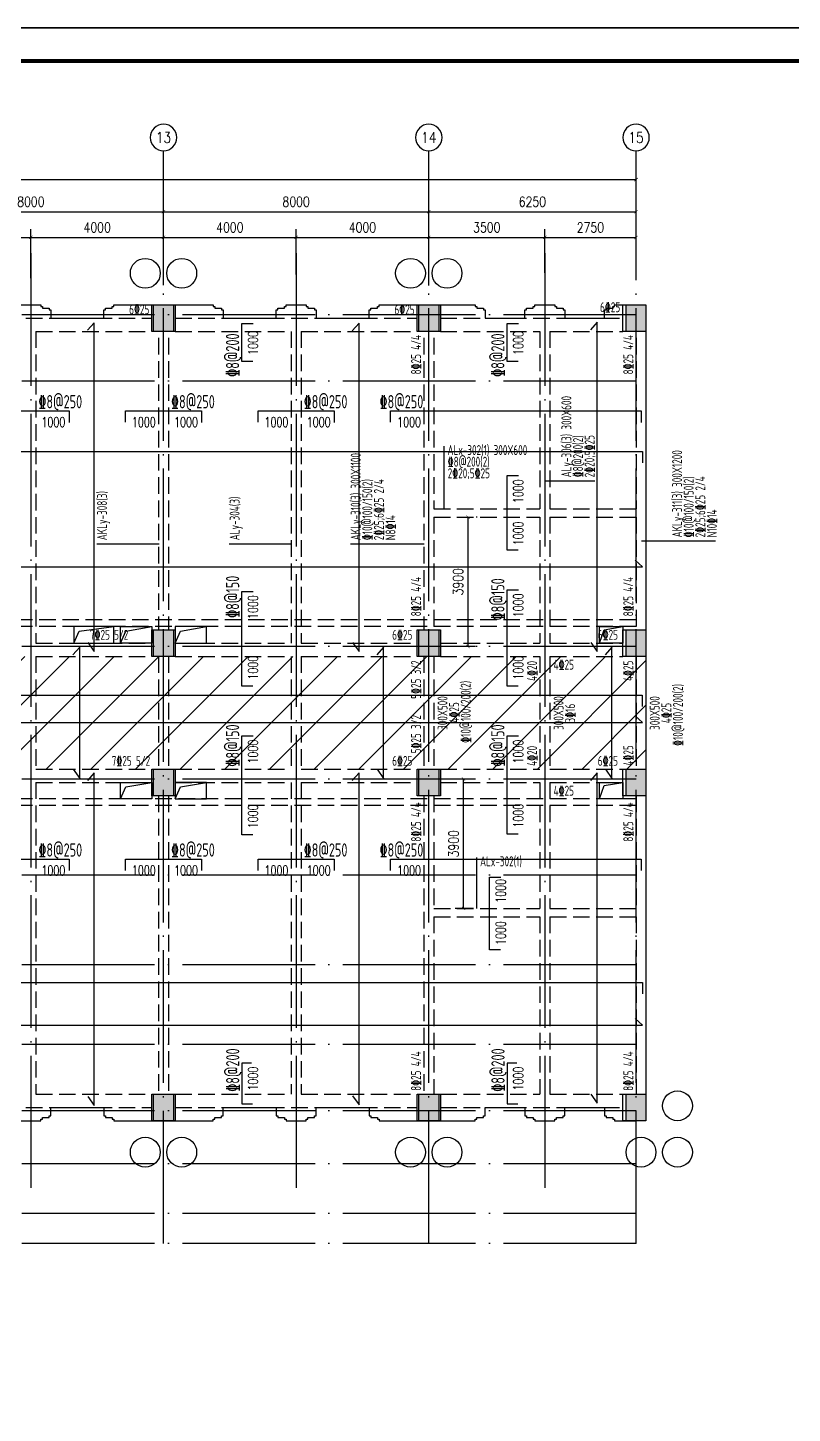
# Model space of a CAD drawing. Header units: millimetres. Extents: x 2998490 to 15040601, y 444546 to 7822218.
# Drawn here: x 14196175 to 14219233, y 7612187 to 7653964 of the extents above; entities that cross this region are included whole.
import ezdxf
from ezdxf.enums import TextEntityAlignment as Align

# ---------------------------------------------------------------- set-up
doc = ezdxf.new("R2010")
doc.units = ezdxf.units.MM
doc.header["$LTSCALE"] = 2000
doc.linetypes.add('DASH', pattern=[0.35, 0.25, -0.1])
doc.linetypes.add('DOTE', pattern=[2.42, 2, -0.2, 0.02, -0.2])
for name, color, linetype in [('3-AXIS', 3, 'Continuous'), ('3-AXIS_TEXT', 7, 'Continuous'), ('3-ban', 84, 'Continuous'), ('3-ban-hatch', 9, 'Continuous'), ('3-ban-rein', 1, 'Continuous'), ('3-ban-TEXT', 7, 'Continuous'), ('3-column-DOWN', 232, 'Continuous'), ('3-COLUMN-UP', 2, 'Continuous'), ('3-dote', 43, 'DOTE'), ('3-HATCH', 8, 'Continuous'), ('3-liang-rein-X', 54, 'Continuous'), ('3-liang-rein-Y', 130, 'Continuous'), ('3-liang-R截面-X', 50, 'Continuous'), ('3-liang-R截面-Y', 70, 'Continuous'), ('3-liang-s-1', 44, 'Continuous'), ('3-liang-xu', 120, 'DASH'), ('3-装饰线脚', 7, 'Continuous'), ('AXIS', 3, 'Continuous'), ('AXIS_TEXT', 7, 'Continuous'), ('图框', 7, 'Continuous')]:
    doc.layers.add(name, color=color, linetype=linetype)
doc.layers.add('3-零部件', color=73, linetype='Continuous', lineweight=5)
doc.styles.add('_TCH_AXIS', font='COMPLEX', dxfattribs={"bigfont": 'GBCBIG'})
doc.styles.add('COMPLEX', font='COMPLEX')
doc.styles.add('DIM_FONT', font='SIMPLEX', dxfattribs={"width": 0.8, "bigfont": 'HZTXT'})
doc.styles.add('TJ1', font='tj-romans1.shx', dxfattribs={"width": 0.8, "bigfont": 'tj-hztxt1.shx'})
doc.styles.add('TSSD_Rein', font='Tssdeng.shx', dxfattribs={"width": 0.7, "bigfont": 'hztxt.shx'})
doc.dimstyles.new('DIMN100', dxfattribs={"dimtxt": 300, "dimasz": 100, "dimexe": 250, "dimexo": 300, "dimgap": 150, "dimtad": 1, "dimdec": 0, "dimzin": 0, "dimdsep": 46, "dimtxsty": 'DIM_FONT', "dimblk": 'ARCHTICK', "dimcen": 0.09, "dimclrt": 7, "dimazin": 2, "dimtfac": 1, "dimtdec": 0, "dimtix": 1, "dimtmove": 2, "dimatfit": 3, "dimldrblk": 'ARCHTICK', "dimfxl": 0, "dimtolj": 1, "dimtzin": 0, "dimarcsym": 0})

# ---------------------------------------------------------------- blocks, each defined once
blk = doc.blocks.new('TJAD_TK_A0')
at = {"layer": '图框'}
for p, q in [((2162, 399.3), (973, 399.3)), ((973, -441.7), (2162, -441.7))]:
    blk.add_line(p, q, dxfattribs=at)
at = {"layer": '图框', "const_width": 1.2}
blk.add_lwpolyline([(2152, -431.7), (2152, 389.3), (998, 389.3), (998, -431.7)], close=True, dxfattribs=at)
blk = doc.blocks.new('_ArchTick')
at = {"color": 0, "linetype": 'ByBlock', "const_width": 0.15}
blk.add_lwpolyline([(-0.5, -0.5), (0.5, 0.5)], dxfattribs=at)
blk = doc.blocks.new('*D450')
at = {"layer": 'AXIS', "color": 0, "lineweight": -2}
for p, q in [((14192270, 7647241), (14192270, 7648667)), ((14200270, 7647241), (14200270, 7648667)), ((14192270, 7648417), (14200270, 7648417))]:
    blk.add_line(p, q, dxfattribs=at)
at = {"layer": 'Defpoints', "color": 0}
for p in [(14200270, 7648417), (14192270, 7646941), (14200270, 7646941)]:
    blk.add_point(p, dxfattribs=at)
at = {"layer": 'AXIS', "color": 0, "lineweight": -2, "xscale": 100, "yscale": 100, "zscale": 100, "rotation": 180}
blk.add_blockref('_ArchTick', (14192270, 7648417), dxfattribs=at)
at = {"layer": 'AXIS', "color": 0, "lineweight": -2, "xscale": 100, "yscale": 100, "zscale": 100}
blk.add_blockref('_ArchTick', (14200270, 7648417), dxfattribs=at)
at = {"layer": 'AXIS', "color": 7, "insert": (14196270, 7648717), "char_height": 300, "attachment_point": 5, "style": 'DIM_FONT'}
blk.add_mtext('\\A1;8000', dxfattribs=at)
blk = doc.blocks.new('*D451')
at = {"layer": 'AXIS', "color": 0, "lineweight": -2}
for p, q in [((14200270, 7647241), (14200270, 7648667)), ((14208270, 7647241), (14208270, 7648667)), ((14200270, 7648417), (14208270, 7648417))]:
    blk.add_line(p, q, dxfattribs=at)
at = {"layer": 'Defpoints', "color": 0}
for p in [(14208270, 7648417), (14200270, 7646941), (14208270, 7646941)]:
    blk.add_point(p, dxfattribs=at)
at = {"layer": 'AXIS', "color": 0, "lineweight": -2, "xscale": 100, "yscale": 100, "zscale": 100, "rotation": 180}
blk.add_blockref('_ArchTick', (14200270, 7648417), dxfattribs=at)
at = {"layer": 'AXIS', "color": 0, "lineweight": -2, "xscale": 100, "yscale": 100, "zscale": 100}
blk.add_blockref('_ArchTick', (14208270, 7648417), dxfattribs=at)
at = {"layer": 'AXIS', "color": 7, "insert": (14204270, 7648717), "char_height": 300, "attachment_point": 5, "style": 'DIM_FONT'}
blk.add_mtext('\\A1;8000', dxfattribs=at)
blk = doc.blocks.new('*D452')
at = {"layer": 'AXIS', "color": 0, "lineweight": -2}
for p, q in [((14208270, 7647241), (14208270, 7648667)), ((14214520, 7647241), (14214520, 7648667)), ((14208270, 7648417), (14214520, 7648417))]:
    blk.add_line(p, q, dxfattribs=at)
at = {"layer": 'Defpoints', "color": 0}
for p in [(14214520, 7648417), (14208270, 7646941), (14214520, 7646941)]:
    blk.add_point(p, dxfattribs=at)
at = {"layer": 'AXIS', "color": 0, "lineweight": -2, "xscale": 100, "yscale": 100, "zscale": 100, "rotation": 180}
blk.add_blockref('_ArchTick', (14208270, 7648417), dxfattribs=at)
at = {"layer": 'AXIS', "color": 0, "lineweight": -2, "xscale": 100, "yscale": 100, "zscale": 100}
blk.add_blockref('_ArchTick', (14214520, 7648417), dxfattribs=at)
at = {"layer": 'AXIS', "color": 7, "insert": (14211395, 7648717), "char_height": 300, "attachment_point": 5, "style": 'DIM_FONT'}
blk.add_mtext('\\A1;6250', dxfattribs=at)
blk = doc.blocks.new('_AXISO')
blk.add_circle((0, 0), 0.5)
at = {"layer": '3-AXIS_TEXT', "style": 'COMPLEX', "width": 1.041667}
blk.add_attdef('A', text='', height=0.56, dxfattribs=at).set_placement((-0.25, -0.28), (0.25, -0.28), align=Align.FIT)
blk = doc.blocks.new('*D453')
at = {"layer": 'AXIS', "color": 0, "lineweight": -2}
for p, q in [((14138270, 7647543), (14138270, 7649632)), ((14138270, 7649382), (14214520, 7649382)), ((14214520, 7647543), (14214520, 7649632))]:
    blk.add_line(p, q, dxfattribs=at)
at = {"layer": 'Defpoints', "color": 0}
for p in [(14214520, 7649382), (14138270, 7647243), (14214520, 7647243)]:
    blk.add_point(p, dxfattribs=at)
at = {"layer": 'AXIS', "color": 0, "lineweight": -2, "xscale": 100, "yscale": 100, "zscale": 100, "rotation": 180}
blk.add_blockref('_ArchTick', (14138270, 7649382), dxfattribs=at)
at = {"layer": 'AXIS', "color": 0, "lineweight": -2, "xscale": 100, "yscale": 100, "zscale": 100}
blk.add_blockref('_ArchTick', (14214520, 7649382), dxfattribs=at)
at = {"layer": 'AXIS', "color": 7, "insert": (14180271, 7649682), "char_height": 300, "attachment_point": 5, "style": 'DIM_FONT'}
blk.add_mtext('\\A1;76250', dxfattribs=at)
blk = doc.blocks.new('*D1145')
at = {"layer": '3-零部件', "color": 0, "lineweight": -2}
for p, q in [((14192270, 7646162), (14192270, 7647890)), ((14192270, 7647640), (14196270, 7647640)), ((14196270, 7646408), (14196270, 7647890))]:
    blk.add_line(p, q, dxfattribs=at)
at = {"layer": 'Defpoints', "color": 0}
for p in [(14196270, 7647640), (14196270, 7646108), (14192270, 7645862)]:
    blk.add_point(p, dxfattribs=at)
at = {"layer": '3-零部件', "color": 0, "lineweight": -2, "xscale": 100, "yscale": 100, "zscale": 100, "rotation": 180}
blk.add_blockref('_ArchTick', (14192270, 7647640), dxfattribs=at)
at = {"layer": '3-零部件', "color": 0, "lineweight": -2, "xscale": 100, "yscale": 100, "zscale": 100}
blk.add_blockref('_ArchTick', (14196270, 7647640), dxfattribs=at)
at = {"layer": '3-零部件', "color": 7, "insert": (14194270, 7647940), "char_height": 300, "attachment_point": 5, "style": 'DIM_FONT'}
blk.add_mtext('\\A1;4000', dxfattribs=at)
blk = doc.blocks.new('*D1146')
at = {"layer": '3-零部件', "color": 0, "lineweight": -2}
for p, q in [((14196270, 7646408), (14196270, 7647890)), ((14196270, 7647640), (14200270, 7647640)), ((14200270, 7646204), (14200270, 7647890))]:
    blk.add_line(p, q, dxfattribs=at)
at = {"layer": 'Defpoints', "color": 0}
for p in [(14200270, 7647640), (14196270, 7646108), (14200270, 7645904)]:
    blk.add_point(p, dxfattribs=at)
at = {"layer": '3-零部件', "color": 0, "lineweight": -2, "xscale": 100, "yscale": 100, "zscale": 100, "rotation": 180}
blk.add_blockref('_ArchTick', (14196270, 7647640), dxfattribs=at)
at = {"layer": '3-零部件', "color": 0, "lineweight": -2, "xscale": 100, "yscale": 100, "zscale": 100}
blk.add_blockref('_ArchTick', (14200270, 7647640), dxfattribs=at)
at = {"layer": '3-零部件', "color": 7, "insert": (14198270, 7647940), "char_height": 300, "attachment_point": 5, "style": 'DIM_FONT'}
blk.add_mtext('\\A1;4000', dxfattribs=at)
blk = doc.blocks.new('*D1147')
at = {"layer": '3-零部件', "color": 0, "lineweight": -2}
for p, q in [((14200270, 7646204), (14200270, 7647890)), ((14200270, 7647640), (14204270, 7647640)), ((14204270, 7646526), (14204270, 7647890))]:
    blk.add_line(p, q, dxfattribs=at)
at = {"layer": 'Defpoints', "color": 0}
for p in [(14204270, 7647640), (14204270, 7646226), (14200270, 7645904)]:
    blk.add_point(p, dxfattribs=at)
at = {"layer": '3-零部件', "color": 0, "lineweight": -2, "xscale": 100, "yscale": 100, "zscale": 100, "rotation": 180}
blk.add_blockref('_ArchTick', (14200270, 7647640), dxfattribs=at)
at = {"layer": '3-零部件', "color": 0, "lineweight": -2, "xscale": 100, "yscale": 100, "zscale": 100}
blk.add_blockref('_ArchTick', (14204270, 7647640), dxfattribs=at)
at = {"layer": '3-零部件', "color": 7, "insert": (14202270, 7647940), "char_height": 300, "attachment_point": 5, "style": 'DIM_FONT'}
blk.add_mtext('\\A1;4000', dxfattribs=at)
blk = doc.blocks.new('*D1132')
at = {"layer": '3-零部件', "color": 0, "lineweight": -2}
for p, q in [((14204270, 7646526), (14204270, 7647890)), ((14204270, 7647640), (14208270, 7647640)), ((14208270, 7646195), (14208270, 7647890))]:
    blk.add_line(p, q, dxfattribs=at)
at = {"layer": 'Defpoints', "color": 0}
for p in [(14208270, 7647640), (14204270, 7646226), (14208270, 7645895)]:
    blk.add_point(p, dxfattribs=at)
at = {"layer": '3-零部件', "color": 0, "lineweight": -2, "xscale": 100, "yscale": 100, "zscale": 100, "rotation": 180}
blk.add_blockref('_ArchTick', (14204270, 7647640), dxfattribs=at)
at = {"layer": '3-零部件', "color": 0, "lineweight": -2, "xscale": 100, "yscale": 100, "zscale": 100}
blk.add_blockref('_ArchTick', (14208270, 7647640), dxfattribs=at)
at = {"layer": '3-零部件', "color": 7, "insert": (14206270, 7647940), "char_height": 300, "attachment_point": 5, "style": 'DIM_FONT'}
blk.add_mtext('\\A1;4000', dxfattribs=at)
blk = doc.blocks.new('*D1133')
at = {"layer": '3-零部件', "color": 0, "lineweight": -2}
for p, q in [((14208270, 7646195), (14208270, 7647890)), ((14208270, 7647640), (14211770, 7647640)), ((14211770, 7646571), (14211770, 7647890))]:
    blk.add_line(p, q, dxfattribs=at)
at = {"layer": 'Defpoints', "color": 0}
for p in [(14211770, 7647640), (14211770, 7646271), (14208270, 7645895)]:
    blk.add_point(p, dxfattribs=at)
at = {"layer": '3-零部件', "color": 0, "lineweight": -2, "xscale": 100, "yscale": 100, "zscale": 100, "rotation": 180}
blk.add_blockref('_ArchTick', (14208270, 7647640), dxfattribs=at)
at = {"layer": '3-零部件', "color": 0, "lineweight": -2, "xscale": 100, "yscale": 100, "zscale": 100}
blk.add_blockref('_ArchTick', (14211770, 7647640), dxfattribs=at)
at = {"layer": '3-零部件', "color": 7, "insert": (14210020, 7647940), "char_height": 300, "attachment_point": 5, "style": 'DIM_FONT'}
blk.add_mtext('\\A1;3500', dxfattribs=at)
blk = doc.blocks.new('*D1134')
at = {"layer": '3-零部件', "color": 0, "lineweight": -2}
for p, q in [((14211770, 7646571), (14211770, 7647890)), ((14211770, 7647640), (14214520, 7647640)), ((14214520, 7646571), (14214520, 7647890))]:
    blk.add_line(p, q, dxfattribs=at)
at = {"layer": 'Defpoints', "color": 0}
for p in [(14214520, 7647640), (14211770, 7646271), (14214520, 7646271)]:
    blk.add_point(p, dxfattribs=at)
at = {"layer": '3-零部件', "color": 0, "lineweight": -2, "xscale": 100, "yscale": 100, "zscale": 100, "rotation": 180}
blk.add_blockref('_ArchTick', (14211770, 7647640), dxfattribs=at)
at = {"layer": '3-零部件', "color": 0, "lineweight": -2, "xscale": 100, "yscale": 100, "zscale": 100}
blk.add_blockref('_ArchTick', (14214520, 7647640), dxfattribs=at)
at = {"layer": '3-零部件', "color": 7, "insert": (14213145, 7647940), "char_height": 300, "attachment_point": 5, "style": 'DIM_FONT'}
blk.add_mtext('\\A1;2750', dxfattribs=at)
blk = doc.blocks.new('*D1618')
at = {"layer": '3-ban', "color": 0, "lineweight": -2}
for p, q in [((14209453, 7639209), (14209453, 7635309)), ((14209727, 7639209), (14209703, 7639209)), ((14209727, 7635309), (14209703, 7635309))]:
    blk.add_line(p, q, dxfattribs=at)
at = {"layer": 'Defpoints', "color": 0}
for p in [(14209427, 7639209), (14209427, 7635309), (14209453, 7635309)]:
    blk.add_point(p, dxfattribs=at)
at = {"layer": '3-ban', "color": 0, "lineweight": -2, "xscale": 100, "yscale": 100, "zscale": 100}
for p, rotation in [((14209453, 7639209), 90), ((14209453, 7635309), 270)]:
    blk.add_blockref('_ArchTick', p, dxfattribs=dict(at, rotation=rotation))
at = {"layer": '3-ban', "color": 7, "insert": (14209153, 7637259), "char_height": 300, "attachment_point": 5, "rotation": 90, "style": 'DIM_FONT'}
blk.add_mtext('\\A1;3900', dxfattribs=at)
blk = doc.blocks.new('*D1619')
at = {"layer": '3-ban', "color": 0, "lineweight": -2}
for p, q in [((14209617, 7631309), (14209069, 7631309)), ((14209319, 7627409), (14209319, 7631309)), ((14209617, 7627409), (14209069, 7627409))]:
    blk.add_line(p, q, dxfattribs=at)
at = {"layer": 'Defpoints', "color": 0}
for p in [(14209319, 7631309), (14209917, 7631309), (14209917, 7627409)]:
    blk.add_point(p, dxfattribs=at)
at = {"layer": '3-ban', "color": 0, "lineweight": -2, "xscale": 100, "yscale": 100, "zscale": 100}
for p, rotation in [((14209319, 7631309), 90), ((14209319, 7627409), 270)]:
    blk.add_blockref('_ArchTick', p, dxfattribs=dict(at, rotation=rotation))
at = {"layer": '3-ban', "color": 7, "insert": (14209019, 7629359), "char_height": 300, "attachment_point": 5, "rotation": 90, "style": 'DIM_FONT'}
blk.add_mtext('\\A1;3900', dxfattribs=at)

msp = doc.modelspace()

# ---------------------------------------------------------------- hatches: boundary and pattern name
at = {"layer": '3-ban-hatch'}
h = msp.add_hatch(dxfattribs=at)
h.set_pattern_fill('ANSI31', color=8, scale=300, style=0)
h.set_pattern_definition([(45, (14.5, -44093.3), (-673.51921, 673.51921), [])])
h.paths.add_polyline_path([(14141970.3, 7635008.7), (14141970.3, 7628608.7), (14141381.5, 7628608.7), (14140876.7, 7628304.1), (14138273.2, 7625701.4), (14138044.1, 7625147.3), (14138044.1, 7621468.4), (14138274.4, 7620914.8), (14140876.5, 7618312.8), (14141430.6, 7618083.7), (14145109.9, 7618083.7), (14145663.9, 7618312.9), (14148265.6, 7620914.6), (14148495.3, 7621468.4), (14148495.3, 7623008.7), (14151970.3, 7623008.7), (14151970.3, 7628608.7), (14149970.3, 7628608.7), (14149970.3, 7631306.7), (14151970.3, 7631308.7), (14151970.3, 7631608.7), (14214820.3, 7631608.7), (14214820.3, 7635008.7)])
at = {"layer": '3-HATCH'}
for points in [[(14199970.3, 7645608.7), (14200570.3, 7645608.7), (14200570.3, 7644808.7), (14199970.3, 7644808.7)], [(14207970.3, 7645608.7), (14208570.3, 7645608.7), (14208570.3, 7644808.7), (14207970.3, 7644808.7)], [(14214220.3, 7645608.7), (14214820.3, 7645608.7), (14214820.3, 7644808.7), (14214220.3, 7644808.7)], [(14199970.3, 7635808.7), (14200570.3, 7635808.7), (14200570.3, 7635008.7), (14199970.3, 7635008.7)], [(14207970.3, 7635808.7), (14208570.3, 7635808.7), (14208570.3, 7635008.7), (14207970.3, 7635008.7)], [(14214220.3, 7635808.7), (14214820.3, 7635808.7), (14214820.3, 7635008.7), (14214220.3, 7635008.7)], [(14199970.3, 7631608.7), (14200570.3, 7631608.7), (14200570.3, 7630808.7), (14199970.3, 7630808.7)], [(14207970.3, 7631608.7), (14208570.3, 7631608.7), (14208570.3, 7630808.7), (14207970.3, 7630808.7)], [(14214220.3, 7631608.7), (14214820.3, 7631608.7), (14214820.3, 7630808.7), (14214220.3, 7630808.7)], [(14199970.3, 7621808.7), (14200570.3, 7621808.7), (14200570.3, 7621008.7), (14199970.3, 7621008.7)], [(14207970.3, 7621808.7), (14208570.3, 7621808.7), (14208570.3, 7621008.7), (14207970.3, 7621008.7)], [(14214220.3, 7621808.7), (14214820.3, 7621808.7), (14214820.3, 7621008.7), (14214220.3, 7621008.7)]]:
    msp.add_hatch(color=256, dxfattribs=at).paths.add_polyline_path(points)

# ---------------------------------------------------------------- linework, layer by layer
at = {"layer": '3-AXIS', "color": 15, "linetype": 'DOTE'}
for p, q in [((14200270.3, 7617308.7), (14200270.3, 7647240.9)), ((14208270.3, 7617308.7), (14208270.3, 7647240.9)), ((14214520.3, 7617308.7), (14214520.3, 7647240.9)), ((14214520.3, 7645308.7), (14134833, 7645308.7)), ((14214520.3, 7643308.7), (14134833, 7643308.7)), ((14214520.3, 7635308.7), (14134833, 7635308.7)), ((14214520.3, 7631308.7), (14134833, 7631308.7)), ((14214520.3, 7628408.7), (14134833, 7628408.7)), ((14214520.3, 7625708.7), (14134833, 7625708.7)), ((14214520.3, 7623308.7), (14134833, 7623308.7)), ((14214520.3, 7621308.7), (14134833, 7621308.7)), ((14214520.3, 7619708.7), (14134833, 7619708.7)), ((14214520.3, 7618208.7), (14134833, 7618208.7)), ((14214520.3, 7617308.7), (14134833, 7617308.7))]:
    msp.add_line(p, q, dxfattribs=at)
at = {"layer": '3-ban-rein'}
for points in [[(14197984.1, 7635424.8), (14198177.5, 7635151.1), (14198177.5, 7645070.1), (14197974.4, 7644840.8)], [(14202967.8, 7643899.7), (14202629.8, 7643899.7), (14202629.8, 7645049.7), (14202975.8, 7645049.7)], [(14205973, 7635424.8), (14206166.4, 7635151.1), (14206166.4, 7645053.8), (14205963.3, 7644824.5)], [(14210967.8, 7643899.7), (14210629.8, 7643899.7), (14210629.8, 7645049.7), (14210975.8, 7645049.7)], [(14213154.4, 7635424.8), (14213347.8, 7635151.1), (14213347.8, 7645082.5), (14213144.7, 7644853.2)], [(14195120.3, 7642072.4), (14195120.3, 7642410.4), (14197420.3, 7642410.4), (14197420.3, 7642064.4)], [(14199120.3, 7642072.4), (14199120.3, 7642410.4), (14201420.3, 7642410.4), (14201420.3, 7642064.4)], [(14203120.3, 7642072.4), (14203120.3, 7642410.4), (14205420.3, 7642410.4), (14205420.3, 7642064.4)], [(14207120.3, 7642072.4), (14207120.3, 7642410.4), (14214670.3, 7642410.4), (14214670.3, 7642064.4)], [(14152126.5, 7640852.1), (14152126.5, 7641190), (14214717.6, 7641190), (14214717.6, 7640844)], [(14210967.8, 7638208.7), (14210629.8, 7638208.7), (14210629.8, 7640458.7), (14210975.8, 7640458.7)], [(14152332.3, 7637900.5), (14152058.6, 7637707.1), (14214719.7, 7637707.1), (14214490.4, 7637910.1)], [(14202967.8, 7634108.7), (14202629.8, 7634108.7), (14202629.8, 7636963.1), (14202975.8, 7636963.1)], [(14210967.8, 7634108.7), (14210629.8, 7634108.7), (14210629.8, 7637016.3), (14210975.8, 7637016.3)], [(14197549.6, 7631604.5), (14197743.1, 7631330.8), (14197743.1, 7635288.1), (14197540, 7635058.7)], [(14206715.4, 7631604.5), (14206908.8, 7631330.8), (14206908.8, 7635288.1), (14206705.7, 7635058.7)], [(14213594.9, 7631604.5), (14213788.3, 7631330.8), (14213788.3, 7635288.1), (14213585.2, 7635058.7)], [(14142126.5, 7633502.2), (14142126.5, 7633840.2), (14214703.5, 7633840.2), (14214703.5, 7633494.1)], [(14142332.3, 7633206.2), (14142058.6, 7633012.8), (14214719.7, 7633012.8), (14214490.4, 7633215.9)], [(14202967.8, 7629625.8), (14202629.8, 7629625.8), (14202629.8, 7632608.7), (14202975.8, 7632608.7)], [(14210967.8, 7629646.6), (14210629.8, 7629646.6), (14210629.8, 7632608.7), (14210975.8, 7632608.7)], [(14197984.1, 7621737.8), (14198177.5, 7621464.2), (14198177.5, 7631499), (14197974.4, 7631269.6)], [(14205973, 7621762.9), (14206166.4, 7621489.2), (14206166.4, 7631499), (14205963.3, 7631269.6)], [(14213154.4, 7621813.7), (14213347.8, 7621540.1), (14213347.8, 7631499), (14213144.7, 7631269.6)], [(14195120.3, 7628556.1), (14195120.3, 7628894), (14197420.3, 7628894), (14197420.3, 7628548)], [(14199120.3, 7628556.1), (14199120.3, 7628894), (14201420.3, 7628894), (14201420.3, 7628548)], [(14203120.3, 7628556.1), (14203120.3, 7628894), (14205420.3, 7628894), (14205420.3, 7628548)], [(14207120.3, 7628556.1), (14207120.3, 7628894), (14214670.3, 7628894), (14214670.3, 7628548)], [(14210437.2, 7626158.7), (14210099.2, 7626158.7), (14210099.2, 7628356.4), (14210445.3, 7628356.4)], [(14152126.5, 7624840.1), (14152126.5, 7625178.1), (14214717.6, 7625178.1), (14214717.6, 7624832.1)], [(14152332.3, 7624083.4), (14152058.6, 7623890), (14214719.7, 7623890), (14214490.4, 7624093.1)], [(14202921.9, 7622746.2), (14202629.8, 7622746.2), (14202629.8, 7621520.2), (14202959.1, 7621520.2)], [(14210921.9, 7622746.2), (14210629.8, 7622746.2), (14210629.8, 7621520.2), (14210959.1, 7621520.2)]]:
    msp.add_lwpolyline(points, dxfattribs=at)
at = {"layer": '3-column-DOWN'}
for points in [[(14199920.3, 7645608.7), (14200620.3, 7645608.7), (14200620.3, 7644808.7), (14199920.3, 7644808.7)], [(14207920.3, 7645608.7), (14208620.3, 7645608.7), (14208620.3, 7644808.7), (14207920.3, 7644808.7)], [(14214120.3, 7645608.7), (14214820.3, 7645608.7), (14214820.3, 7644808.7), (14214120.3, 7644808.7)], [(14199920.3, 7635808.7), (14200620.3, 7635808.7), (14200620.3, 7635008.7), (14199920.3, 7635008.7)], [(14207920.3, 7635808.7), (14208620.3, 7635808.7), (14208620.3, 7635008.7), (14207920.3, 7635008.7)], [(14214120.3, 7635808.7), (14214820.3, 7635808.7), (14214820.3, 7635008.7), (14214120.3, 7635008.7)], [(14199920.3, 7631608.7), (14200620.3, 7631608.7), (14200620.3, 7630808.7), (14199920.3, 7630808.7)], [(14207920.3, 7631608.7), (14208620.3, 7631608.7), (14208620.3, 7630808.7), (14207920.3, 7630808.7)], [(14214120.3, 7631608.7), (14214820.3, 7631608.7), (14214820.3, 7630808.7), (14214120.3, 7630808.7)], [(14199920.3, 7621808.7), (14200620.3, 7621808.7), (14200620.3, 7621008.7), (14199920.3, 7621008.7)], [(14207920.3, 7621808.7), (14208620.3, 7621808.7), (14208620.3, 7621008.7), (14207920.3, 7621008.7)], [(14214120.3, 7621808.7), (14214820.3, 7621808.7), (14214820.3, 7621008.7), (14214120.3, 7621008.7)]]:
    msp.add_lwpolyline(points, close=True, dxfattribs=at)
at = {"layer": '3-COLUMN-UP'}
for points in [[(14199970.3, 7645608.7), (14200570.3, 7645608.7), (14200570.3, 7644808.7), (14199970.3, 7644808.7)], [(14207970.3, 7645608.7), (14208570.3, 7645608.7), (14208570.3, 7644808.7), (14207970.3, 7644808.7)], [(14214220.3, 7645608.7), (14214820.3, 7645608.7), (14214820.3, 7644808.7), (14214220.3, 7644808.7)], [(14199970.3, 7635808.7), (14200570.3, 7635808.7), (14200570.3, 7635008.7), (14199970.3, 7635008.7)], [(14207970.3, 7635808.7), (14208570.3, 7635808.7), (14208570.3, 7635008.7), (14207970.3, 7635008.7)], [(14214220.3, 7635808.7), (14214820.3, 7635808.7), (14214820.3, 7635008.7), (14214220.3, 7635008.7)], [(14199970.3, 7631608.7), (14200570.3, 7631608.7), (14200570.3, 7630808.7), (14199970.3, 7630808.7)], [(14207970.3, 7631608.7), (14208570.3, 7631608.7), (14208570.3, 7630808.7), (14207970.3, 7630808.7)], [(14214220.3, 7631608.7), (14214820.3, 7631608.7), (14214820.3, 7630808.7), (14214220.3, 7630808.7)], [(14199970.3, 7621808.7), (14200570.3, 7621808.7), (14200570.3, 7621008.7), (14199970.3, 7621008.7)], [(14207970.3, 7621808.7), (14208570.3, 7621808.7), (14208570.3, 7621008.7), (14207970.3, 7621008.7)], [(14214220.3, 7621808.7), (14214820.3, 7621808.7), (14214820.3, 7621008.7), (14214220.3, 7621008.7)]]:
    msp.add_lwpolyline(points, close=True, dxfattribs=at)
at = {"layer": '3-dote'}
for p, q in [((14196270.3, 7647165.1), (14196270.3, 7618983.5)), ((14204270.3, 7647165.1), (14204270.3, 7618983.5)), ((14211770.3, 7647165.1), (14211770.3, 7618983.5))]:
    msp.add_line(p, q, dxfattribs=at)
at = {"layer": '3-liang-R截面-X'}
for p, q in [((14208727.9, 7641347.1), (14208727.9, 7639458.7)), ((14209708.9, 7628947.1), (14209708.9, 7627408.7))]:
    msp.add_line(p, q, dxfattribs=at)
at = {"layer": '3-liang-R截面-Y'}
for p, q in [((14211782, 7640302.5), (14213281, 7640302.5)), ((14214683.5, 7638492), (14216913.4, 7638492)), ((14198256.1, 7638406.4), (14200136, 7638406.4)), ((14202254.9, 7638406.4), (14204134.8, 7638406.4)), ((14205906.1, 7638406.4), (14208136, 7638406.4))]:
    msp.add_line(p, q, dxfattribs=at)
at = {"layer": '3-liang-s-1'}
for points in [[(14195970.3, 7645608.7), (14196570.3, 7645608.7), (14196570.3, 7645558.7), (14196620.3, 7645558.7), (14196620.3, 7645508.7), (14196820.3, 7645508.7), (14196820.3, 7645458.7), (14196870.3, 7645458.7), (14196870.3, 7645208.7), (14198470.3, 7645208.7), (14198470.3, 7645458.7), (14198520.3, 7645458.7), (14198520.3, 7645508.7), (14198720.3, 7645508.9), (14198720.3, 7645558.7), (14198770.3, 7645558.7), (14198770.3, 7645608.7), (14200270.3, 7645608.7)], [(14200270.3, 7645608.7), (14201770.3, 7645608.7), (14201770.3, 7645558.7), (14201820.3, 7645558.7), (14201820.3, 7645508.7), (14202020.3, 7645508.7), (14202020.3, 7645458.7), (14202070.3, 7645458.7), (14202070.3, 7645208.7), (14203670.3, 7645208.7), (14203670.3, 7645458.7), (14203720.3, 7645458.7), (14203720.3, 7645508.7), (14203920.3, 7645508.7), (14203920.3, 7645558.7), (14203970.3, 7645558.7), (14203970.3, 7645608.7), (14204570.3, 7645608.7), (14204570.3, 7645558.7), (14204620.3, 7645558.7), (14204620.3, 7645508.7), (14204820.3, 7645508.7), (14204820.3, 7645458.7), (14204870.3, 7645458.7), (14204870.3, 7645208.7), (14206470.3, 7645208.7), (14206470.3, 7645458.7), (14206520.3, 7645458.7), (14206520.3, 7645508.7), (14206720.3, 7645508.9), (14206720.3, 7645558.7), (14206770.3, 7645558.7), (14206770.3, 7645608.7), (14208270.3, 7645608.7)], [(14208270.3, 7645608.7), (14209670.3, 7645608.7), (14209670.3, 7645558.7), (14209720.3, 7645558.7), (14209720.3, 7645508.7), (14209920.3, 7645508.7), (14209920.3, 7645458.7), (14209970.3, 7645458.7), (14209970.3, 7645208.7), (14211170.3, 7645208.7), (14211170.3, 7645458.7), (14211220.3, 7645458.7), (14211220.3, 7645508.7), (14211420.3, 7645508.7), (14211420.3, 7645558.7), (14211470.3, 7645558.7), (14211470.3, 7645608.7), (14212070.3, 7645608.7), (14212070.3, 7645558.7), (14212120.3, 7645558.7), (14212120.3, 7645508.7), (14212320.3, 7645508.7), (14212320.3, 7645458.7), (14212370.3, 7645458.7), (14212370.3, 7645208.7), (14213570.3, 7645208.7), (14213570.3, 7645458.7), (14213620.3, 7645458.7), (14213620.3, 7645508.7), (14213820.3, 7645508.7), (14213820.3, 7645558.7), (14213870.3, 7645558.7), (14213870.3, 7645608.7), (14214520.3, 7645608.7)], [(14214820.3, 7644808.7), (14214820.3, 7621808.7)], [(14197570.3, 7635408.7), (14197731.3, 7635770.8), (14198770.3, 7635908.7)], [(14198970.3, 7635408.7), (14199131.3, 7635770.8), (14199920.3, 7635908.7)], [(14200620.3, 7635408.7), (14200781.3, 7635770.8), (14201570.3, 7635908.7)], [(14213420.3, 7635408.7), (14213562.8, 7635813.6), (14214120.3, 7635908.7)], [(14198970.3, 7630708.7), (14199131.3, 7631070.8), (14199920.3, 7631208.7)], [(14200620.3, 7630708.7), (14200781.3, 7631070.8), (14201570.3, 7631208.7)], [(14213420.3, 7630708.7), (14213562.8, 7631113.6), (14214120.3, 7631208.7)], [(14195970.3, 7621008.7), (14196570.3, 7621008.7), (14196570.3, 7621058.7), (14196620.3, 7621058.7), (14196620.3, 7621108.7), (14196820.3, 7621108.7), (14196820.3, 7621158.7), (14196870.3, 7621158.7), (14196870.3, 7621408.7), (14198470.3, 7621408.7), (14198470.3, 7621158.7), (14198520.3, 7621158.7), (14198520.3, 7621108.7), (14198720.3, 7621108.4), (14198720.3, 7621058.7), (14198770.3, 7621058.7), (14198770.3, 7621008.7), (14200270.3, 7621008.7)], [(14200270.3, 7621008.7), (14201770.3, 7621008.7), (14201770.3, 7621058.7), (14201820.3, 7621058.7), (14201820.3, 7621108.7), (14202020.3, 7621108.7), (14202020.3, 7621158.7), (14202070.3, 7621158.7), (14202070.3, 7621408.7), (14203670.3, 7621408.7), (14203670.3, 7621158.7), (14203720.3, 7621158.7), (14203720.3, 7621108.7), (14203920.3, 7621108.7), (14203920.3, 7621058.7), (14203970.3, 7621058.7), (14203970.3, 7621008.7), (14204570.3, 7621008.7), (14204570.3, 7621058.7), (14204620.3, 7621058.7), (14204620.3, 7621108.7), (14204820.3, 7621108.7), (14204820.3, 7621158.7), (14204870.3, 7621158.7), (14204870.3, 7621408.7), (14206470.3, 7621408.7), (14206470.3, 7621158.7), (14206520.3, 7621158.7), (14206520.3, 7621108.7), (14206720.3, 7621108.4), (14206720.3, 7621058.7), (14206770.3, 7621058.7), (14206770.3, 7621008.7), (14208270.3, 7621008.7)], [(14208270.3, 7621008.7), (14209670.3, 7621008.7), (14209670.3, 7621058.7), (14209720.3, 7621058.7), (14209720.3, 7621108.7), (14209920.3, 7621108.7), (14209920.3, 7621158.7), (14209970.3, 7621158.7), (14209970.3, 7621408.7), (14211170.3, 7621408.7), (14211170.3, 7621158.7), (14211220.3, 7621158.7), (14211220.3, 7621108.7), (14211420.3, 7621108.7), (14211420.3, 7621058.7), (14211470.3, 7621058.7), (14211470.3, 7621008.7), (14212070.3, 7621008.7), (14212070.3, 7621058.7), (14212120.3, 7621058.7), (14212120.3, 7621108.7), (14212320.3, 7621108.7), (14212320.3, 7621158.7), (14212370.3, 7621158.7), (14212370.3, 7621408.7), (14213570.3, 7621408.7), (14213570.3, 7621158.7), (14213620.3, 7621158.7), (14213620.3, 7621108.7), (14213820.3, 7621108.7), (14213820.3, 7621058.7), (14213870.3, 7621058.7), (14213870.3, 7621008.7), (14214520.3, 7621008.7)]]:
    msp.add_lwpolyline(points, dxfattribs=at)
for points in [[(14197570.3, 7635408.7), (14198770.3, 7635408.7), (14198770.3, 7635908.7), (14197570.3, 7635908.7)], [(14198970.3, 7635908.7), (14199920.3, 7635908.7), (14199920.3, 7635408.7), (14198970.3, 7635408.7)], [(14200620.3, 7635408.7), (14201570.3, 7635408.7), (14201570.3, 7635908.7), (14200620.3, 7635908.7)], [(14213420.3, 7635908.7), (14214120.3, 7635908.7), (14214120.3, 7635408.7), (14213420.3, 7635408.7)], [(14198970.3, 7631208.7), (14199920.3, 7631208.7), (14199920.3, 7630708.7), (14198970.3, 7630708.7)], [(14200620.3, 7630708.7), (14201570.3, 7630708.7), (14201570.3, 7631208.7), (14200620.3, 7631208.7)], [(14213420.3, 7631208.7), (14214120.3, 7631208.7), (14214120.3, 7630708.7), (14213420.3, 7630708.7)]]:
    msp.add_lwpolyline(points, close=True, dxfattribs=at)
at = {"layer": '3-liang-xu'}
for p, q in [((14192620.3, 7645208.7), (14199920.3, 7645208.7)), ((14200620.3, 7645208.7), (14207920.3, 7645208.7)), ((14208620.3, 7645208.7), (14214120.3, 7645208.7)), ((14196420.3, 7644808.7), (14196420.3, 7635408.7)), ((14196420.3, 7644808.7), (14199920.3, 7644808.7)), ((14200620.3, 7644808.7), (14204120.3, 7644808.7)), ((14204120.3, 7644808.7), (14204120.3, 7635408.7)), ((14204420.3, 7644808.7), (14204420.3, 7635408.7)), ((14204420.3, 7644808.7), (14207920.3, 7644808.7)), ((14208620.3, 7644808.7), (14211620.3, 7644808.7)), ((14211620.3, 7644808.7), (14211620.3, 7639458.7)), ((14211920.3, 7644808.7), (14211920.3, 7639458.7)), ((14211920.3, 7644808.7), (14214120.3, 7644808.7)), ((14200120.3, 7644608.7), (14200120.3, 7635808.7)), ((14200420.3, 7644608.7), (14200420.3, 7635808.7)), ((14208120.3, 7644608.7), (14208120.3, 7635808.7)), ((14208420.3, 7644608.7), (14208420.3, 7639458.7)), ((14214520.3, 7644608.7), (14214520.3, 7639458.7)), ((14214820.3, 7644608.7), (14214820.3, 7635808.7)), ((14208420.3, 7639458.7), (14211620.3, 7639458.7)), ((14211920.3, 7639458.7), (14214520.3, 7639458.7)), ((14208420.3, 7639208.7), (14211620.3, 7639208.7)), ((14208420.3, 7639208.7), (14208420.3, 7635808.7)), ((14211620.3, 7639208.7), (14211620.3, 7635408.7)), ((14211920.3, 7639208.7), (14211920.3, 7635408.7)), ((14211920.3, 7639208.7), (14214520.3, 7639208.7)), ((14214520.3, 7639208.7), (14214520.3, 7635808.7)), ((14214520.3, 7636108.7), (14152370.3, 7636108.7)), ((14214520.3, 7635908.7), (14152370.3, 7635908.7)), ((14196420.3, 7635408.7), (14199920.3, 7635408.7)), ((14200620.3, 7635408.7), (14204120.3, 7635408.7)), ((14204420.3, 7635408.7), (14207920.3, 7635408.7)), ((14208620.3, 7635408.7), (14211620.3, 7635408.7)), ((14211920.3, 7635408.7), (14214120.3, 7635408.7)), ((14196420.3, 7635008.7), (14196420.3, 7631608.7)), ((14196420.3, 7635008.7), (14199920.3, 7635008.7)), ((14200120.3, 7635008.7), (14200120.3, 7631608.7)), ((14200120.3, 7635008.7), (14200120.3, 7631608.7)), ((14200420.3, 7635008.7), (14200420.3, 7631608.7)), ((14200420.3, 7635008.7), (14200420.3, 7631608.7)), ((14200620.3, 7635008.7), (14204120.3, 7635008.7)), ((14204120.3, 7635008.7), (14204120.3, 7631608.7)), ((14204420.3, 7635008.7), (14204420.3, 7631608.7)), ((14204420.3, 7635008.7), (14207920.3, 7635008.7)), ((14208120.3, 7635008.7), (14208120.3, 7631608.7)), ((14208420.3, 7635008.7), (14208420.3, 7631608.7)), ((14208620.3, 7635008.7), (14211620.3, 7635008.7)), ((14211620.3, 7635008.7), (14211620.3, 7631608.7)), ((14211920.3, 7635008.7), (14211920.3, 7631608.7)), ((14211920.3, 7635008.7), (14214120.3, 7635008.7)), ((14214520.3, 7635008.7), (14214520.3, 7631608.7)), ((14214820.3, 7635008.7), (14214820.3, 7631608.7)), ((14196420.3, 7631608.7), (14199920.3, 7631608.7)), ((14200620.3, 7631608.7), (14204120.3, 7631608.7)), ((14204420.3, 7631608.7), (14207920.3, 7631608.7)), ((14208620.3, 7631608.7), (14211620.3, 7631608.7)), ((14211920.3, 7631608.7), (14214120.3, 7631608.7)), ((14196420.3, 7631208.7), (14199920.3, 7631208.7)), ((14196420.3, 7631208.7), (14196420.3, 7621808.7)), ((14200620.3, 7631208.7), (14204120.3, 7631208.7)), ((14204120.3, 7631208.7), (14204120.3, 7621808.7)), ((14204420.3, 7631208.7), (14207920.3, 7631208.7)), ((14204420.3, 7631208.7), (14204420.3, 7621808.7)), ((14208620.3, 7631208.7), (14211620.3, 7631208.7)), ((14211620.3, 7631208.7), (14211620.3, 7627408.7)), ((14211920.3, 7631208.7), (14214120.3, 7631208.7)), ((14211920.3, 7631208.7), (14211920.3, 7627408.7)), ((14214520.3, 7630708.7), (14152370.3, 7630708.7)), ((14214520.3, 7630508.7), (14152370.3, 7630508.7)), ((14200120.3, 7630808.7), (14200120.3, 7621808.7)), ((14200420.3, 7630808.7), (14200420.3, 7621808.7)), ((14208120.3, 7630808.7), (14208120.3, 7621808.7)), ((14208420.3, 7630808.7), (14208420.3, 7627408.7)), ((14214520.3, 7630808.7), (14214520.3, 7627408.7)), ((14214820.3, 7630808.7), (14214820.3, 7621808.7)), ((14208420.3, 7627408.7), (14211620.3, 7627408.7)), ((14211920.3, 7627408.7), (14214520.3, 7627408.7)), ((14208420.3, 7627158.7), (14211620.3, 7627158.7)), ((14208420.3, 7627158.7), (14208420.3, 7621808.7)), ((14211620.3, 7627158.7), (14211620.3, 7621808.7)), ((14211920.3, 7627158.7), (14214520.3, 7627158.7)), ((14211920.3, 7627158.7), (14211920.3, 7621808.7)), ((14214520.3, 7627158.7), (14214520.3, 7621808.7)), ((14196420.3, 7621808.7), (14199920.3, 7621808.7)), ((14200620.3, 7621808.7), (14204120.3, 7621808.7)), ((14204420.3, 7621808.7), (14207920.3, 7621808.7)), ((14208620.3, 7621808.7), (14211620.3, 7621808.7)), ((14211920.3, 7621808.7), (14214120.3, 7621808.7)), ((14192620.3, 7621408.7), (14199920.3, 7621408.7)), ((14200620.3, 7621408.7), (14207920.3, 7621408.7)), ((14208620.3, 7621408.7), (14214120.3, 7621408.7))]:
    msp.add_line(p, q, dxfattribs=at)
at = {"layer": '3-装饰线脚'}
for centre in [(14199720.3, 7646558.7), (14200820.3, 7646558.7), (14207720.3, 7646558.7), (14208820.3, 7646558.7), (14215770.3, 7621458.7), (14199720.3, 7620058.7), (14200820.3, 7620058.7), (14207720.3, 7620058.7), (14208820.3, 7620058.7), (14214670.3, 7620058.7), (14215770.3, 7620058.7)]:
    msp.add_circle(centre, 450, dxfattribs=at)
at = {"layer": 'AXIS'}
for p, q in [((14200270.3, 7646940.9), (14200270.3, 7650253.4)), ((14208270.3, 7646940.9), (14208270.3, 7650253.4)), ((14214520.3, 7646940.9), (14214520.3, 7650253.4))]:
    msp.add_line(p, q, dxfattribs=at)

# ---------------------------------------------------------------- block references
ref = msp.add_blockref('_AXISO', (14200270.3, 7650653.4), dxfattribs=dict(at, xscale=-800, yscale=800, zscale=800, rotation=180))
ref.add_attrib('A', '13', dxfattribs={"layer": 'AXIS_TEXT', "height": 328.45, "style": '_TCH_AXIS'}).set_placement((14200043.5, 7650489.1), (14200497.1, 7650489.1), align=Align.FIT)
ref = msp.add_blockref('_AXISO', (14208270.3, 7650653.4), dxfattribs=dict(at, xscale=-800, yscale=800, zscale=800, rotation=180))
ref.add_attrib('A', '14', dxfattribs={"layer": 'AXIS_TEXT', "height": 314.07, "style": '_TCH_AXIS'}).set_placement((14208038.5, 7650496.3), (14208502.1, 7650496.3), align=Align.FIT)
ref = msp.add_blockref('_AXISO', (14214520.3, 7650653.4), dxfattribs=dict(at, xscale=-800, yscale=800, zscale=800, rotation=180))
ref.add_attrib('A', '15', dxfattribs={"layer": 'AXIS_TEXT', "height": 328.45, "style": '_TCH_AXIS'}).set_placement((14214293.5, 7650489.1), (14214747.1, 7650489.1), align=Align.FIT)
at = {"layer": '图框', "xscale": 100, "yscale": 100, "zscale": 100}
for p in [(14027517.1, 7698133.9), (14027517.1, 7614033.9)]:
    msp.add_blockref('TJAD_TK_A0', p, dxfattribs=at)

# ---------------------------------------------------------------- texts
at = {"layer": '3-ban', "style": 'TSSD_Rein', "width": 0.7}
for s, rotation, p in [('%%1328@200', 89.99419, (14202552.7, 7643438.5, -5065)), ('%%1328@200', 89.99419, (14210552.7, 7643438.5, -5065)), ('%%1328@250', 359.99419, (14196499, 7642487.5, -5065)), ('%%1328@250', 359.99419, (14200499, 7642487.5, -5065)), ('%%1328@250', 359.99419, (14204499, 7642487.5, -5065)), ('%%1328@250', 359.99419, (14206786.7, 7642487.5, -5065)), ('%%1328@150', 89.99419, (14202552.7, 7636170.3, -5065)), ('%%1328@150', 89.99419, (14210552.7, 7636094.9, -5065)), ('%%1328@150', 89.99419, (14202552.7, 7631687.3, -5065)), ('%%1328@150', 89.99419, (14210552.7, 7631687.3, -5065)), ('%%1328@250', 359.99419, (14196499, 7628971.1, -5065)), ('%%1328@250', 359.99419, (14200499, 7628971.1, -5065)), ('%%1328@250', 359.99419, (14204499, 7628971.1, -5065)), ('%%1328@250', 359.99419, (14206786.7, 7628971.1, -5065)), ('%%1328@200', 90.00581, (14202557.6, 7621882.2, -5065)), ('%%1328@200', 90.00581, (14210557.6, 7621882.2, -5065))]:
    msp.add_text(s, height=400, rotation=rotation, dxfattribs=at).set_placement(p)
at = {"layer": '3-ban-TEXT', "style": 'TJ1', "width": 0.7}
for p in [(14203119.7, 7644096.6), (14211119.7, 7644096.6), (14211119.7, 7639628.6), (14211119.7, 7638355.6), (14203119.7, 7636133), (14211119.7, 7636186.2), (14203119.7, 7634305.6), (14211119.7, 7634305.6), (14203119.7, 7631778.6), (14211119.7, 7631778.6), (14203119.7, 7629822.7), (14211119.7, 7629843.5), (14210589.1, 7627578.6), (14210589.1, 7626305.6), (14203119.7, 7621916.1), (14211119.7, 7621916.1)]:
    msp.add_text('1000', height=300, rotation=90, dxfattribs=at).set_placement(p)
for p in [(14196590.2, 7641920.5), (14199317.2, 7641920.5), (14200590.2, 7641920.5), (14203317.2, 7641920.5), (14204590.2, 7641920.5), (14207317.2, 7641920.5), (14196590.2, 7628404.1), (14199317.2, 7628404.1), (14200590.2, 7628404.1), (14203317.2, 7628404.1), (14204590.2, 7628404.1), (14207317.2, 7628404.1)]:
    msp.add_text('1000', height=300, dxfattribs=at).set_placement(p)
at = {"layer": '3-liang-rein-X', "style": 'TSSD_Rein', "width": 0.7}
for s, p in [('6%%13225', (14199234.8, 7645323.9)), ('6%%13225', (14207234.8, 7645314.2)), ('6%%13225', (14213434.8, 7645386.6)), ('%%1328@200(2)', (14208840.7, 7640729.4)), ('2%%13220;5%%13225', (14208840.7, 7640379.5)), ('7%%13225 5/2', (14198050.5, 7635508.7)), ('6%%13225', (14207167.1, 7635508.7)), ('6%%13225', (14213367.1, 7635508.7)), ('4%%13225', (14212034.8, 7634608.7)), ('7%%13225 5/2', (14198708.7, 7631708.7)), ('6%%13225', (14207167.1, 7631708.7)), ('6%%13225', (14213367.1, 7631708.7)), ('4%%13225', (14212034.8, 7630808.7))]:
    msp.add_text(s, height=300, dxfattribs=at).set_placement(p)
at = {"layer": '3-liang-rein-Y', "style": 'TSSD_Rein', "width": 0.7}
for s, p in [('8%%13225 4/4', (14208034.8, 7643509.9)), ('8%%13225 4/4', (14214434.8, 7643509.9)), ('%%1328@200(2)', (14212919.4, 7640406.7)), ('2%%13220;5%%13225', (14213269.4, 7640406.7)), ('%%13210@100/150(2)', (14206565.7, 7638510.6)), ('2%%13225;6%%13225 2/4', (14206915.7, 7638510.6)), ('%%13210@100/150(2)', (14216258.3, 7638596.2)), ('2%%13225;6%%13225 2/4', (14216608.3, 7638596.2)), ('N10%%13214', (14216958.3, 7638596.2)), ('N8%%13214', (14207265.7, 7638510.6)), ('8%%13225 4/4', (14208034.8, 7636216.2)), ('8%%13225 4/4', (14214434.8, 7636216.2)), ('5%%13225 3/2', (14208034.8, 7633729.9)), ('4%%13220', (14211534.8, 7634267.5)), ('4%%13225', (14214434.8, 7634267.5)), ('%%13210@100/200(2)', (14209534.8, 7632400)), ('%%13210@100/200(2)', (14215934.8, 7632306.3)), ('4%%13225', (14209184.8, 7633014.2)), ('3%%13216', (14212684.8, 7633014.2)), ('4%%13225', (14215584.8, 7632993.7)), ('5%%13225 3/2', (14208034.8, 7632082.8)), ('4%%13220', (14211534.8, 7631706.3)), ('4%%13225', (14214434.8, 7631715.8)), ('8%%13225 4/4', (14208034.8, 7629421.8)), ('8%%13225 4/4', (14214434.8, 7629421.8)), ('8%%13225 4/4', (14208034.8, 7621908.7)), ('8%%13225 4/4', (14214434.8, 7621908.7))]:
    msp.add_text(s, height=300, rotation=90, dxfattribs=at).set_placement(p)
at = {"layer": '3-liang-R截面-X', "style": 'TSSD_Rein', "width": 0.7}
for s, p in [('ALx-302(1) 300X600', (14208835.9, 7641079.4)), ('ALx-302(1)', (14209816.9, 7628679.4))]:
    msp.add_text(s, height=300, dxfattribs=at).set_placement(p)
at = {"layer": '3-liang-R截面-Y', "style": 'TSSD_Rein', "width": 0.7}
for s, p in [('ALy-306(3) 300X600', (14212569.4, 7640406.7)), ('AKLy-310(3) 300X1100', (14206215.7, 7638510.6)), ('AKLy-311(3) 300X1200', (14215908.3, 7638596.2)), ('AKLy-308(3)', (14198565.7, 7638510.6)), ('ALy-304(3)', (14202564.5, 7638510.6)), ('300X500', (14208834.8, 7632791.5)), ('300X500', (14212334.8, 7632791.5)), ('300X500', (14215234.8, 7632791.5))]:
    msp.add_text(s, height=300, rotation=90, dxfattribs=at).set_placement(p)

# ---------------------------------------------------------------- dimensions: what is measured, and where the dimension line sits
at = {"layer": '3-ban'}
for base, p1, p2, picture, middle in [((14209452.6, 7635308.7), (14209426.9, 7639208.7), (14209426.9, 7635308.7), '*D1618', (14209152.6, 7637258.7)), ((14209318.9, 7631308.7), (14209916.8, 7627408.7), (14209916.8, 7631308.7), '*D1619', (14209018.9, 7629358.7))]:
    dim = msp.add_linear_dim(base=base, p1=p1, p2=p2, angle=90, dimstyle='DIMN100', dxfattribs=at)
    dim.commit()
    dim.dimension.update_dxf_attribs({"geometry": picture, "text_midpoint": middle})
at = {"layer": '3-零部件'}
for base, p1, p2, picture, middle in [((14196270.3, 7647640.3), (14192270.3, 7645861.8), (14196270.3, 7646107.7), '*D1145', (14194270.3, 7647940.3)), ((14200270.3, 7647640.3), (14196270.3, 7646107.7), (14200270.3, 7645903.6), '*D1146', (14198270.3, 7647940.3)), ((14204270.3, 7647640.3), (14200270.3, 7645903.6), (14204270.3, 7646226.4), '*D1147', (14202270.3, 7647940.3)), ((14208270.3, 7647640.3), (14204270.3, 7646226.4), (14208270.3, 7645894.9), '*D1132', (14206270.3, 7647940.3)), ((14211770.3, 7647640.3), (14208270.3, 7645894.9), (14211770.3, 7646270.6), '*D1133', (14210020.3, 7647940.3)), ((14214520.3, 7647640.3), (14211770.3, 7646270.6), (14214520.3, 7646270.6), '*D1134', (14213145.3, 7647940.3))]:
    dim = msp.add_linear_dim(base=base, p1=p1, p2=p2, dimstyle='DIMN100', dxfattribs=at)
    dim.commit()
    dim.dimension.update_dxf_attribs({"geometry": picture, "text_midpoint": middle})
at = {"layer": 'AXIS'}
dim = msp.add_linear_dim(base=(14214520.3, 7649382.4), p1=(14138270.3, 7647242.5), p2=(14214520.3, 7647242.5), dimstyle='DIMN100', dxfattribs=at)
dim.commit()
dim.dimension.update_dxf_attribs({"geometry": '*D453', "text_midpoint": (14180271.1, 7649682.4), "dimtype": 160})
for p1, p2, picture, middle in [((14192270.3, 7646940.9), (14200270.3, 7646940.9), '*D450', (14196270.3, 7648717)), ((14200270.3, 7646940.9), (14208270.3, 7646940.9), '*D451', (14204270.3, 7648717)), ((14208270.3, 7646940.9), (14214520.3, 7646940.9), '*D452', (14211395.3, 7648717))]:
    dim = msp.add_aligned_dim(p1=p1, p2=p2, distance=1476.1, dimstyle='DIMN100', dxfattribs=at)
    dim.commit()
    dim.dimension.update_dxf_attribs({"geometry": picture, "text_midpoint": middle})

doc.saveas('drawing.dxf')
